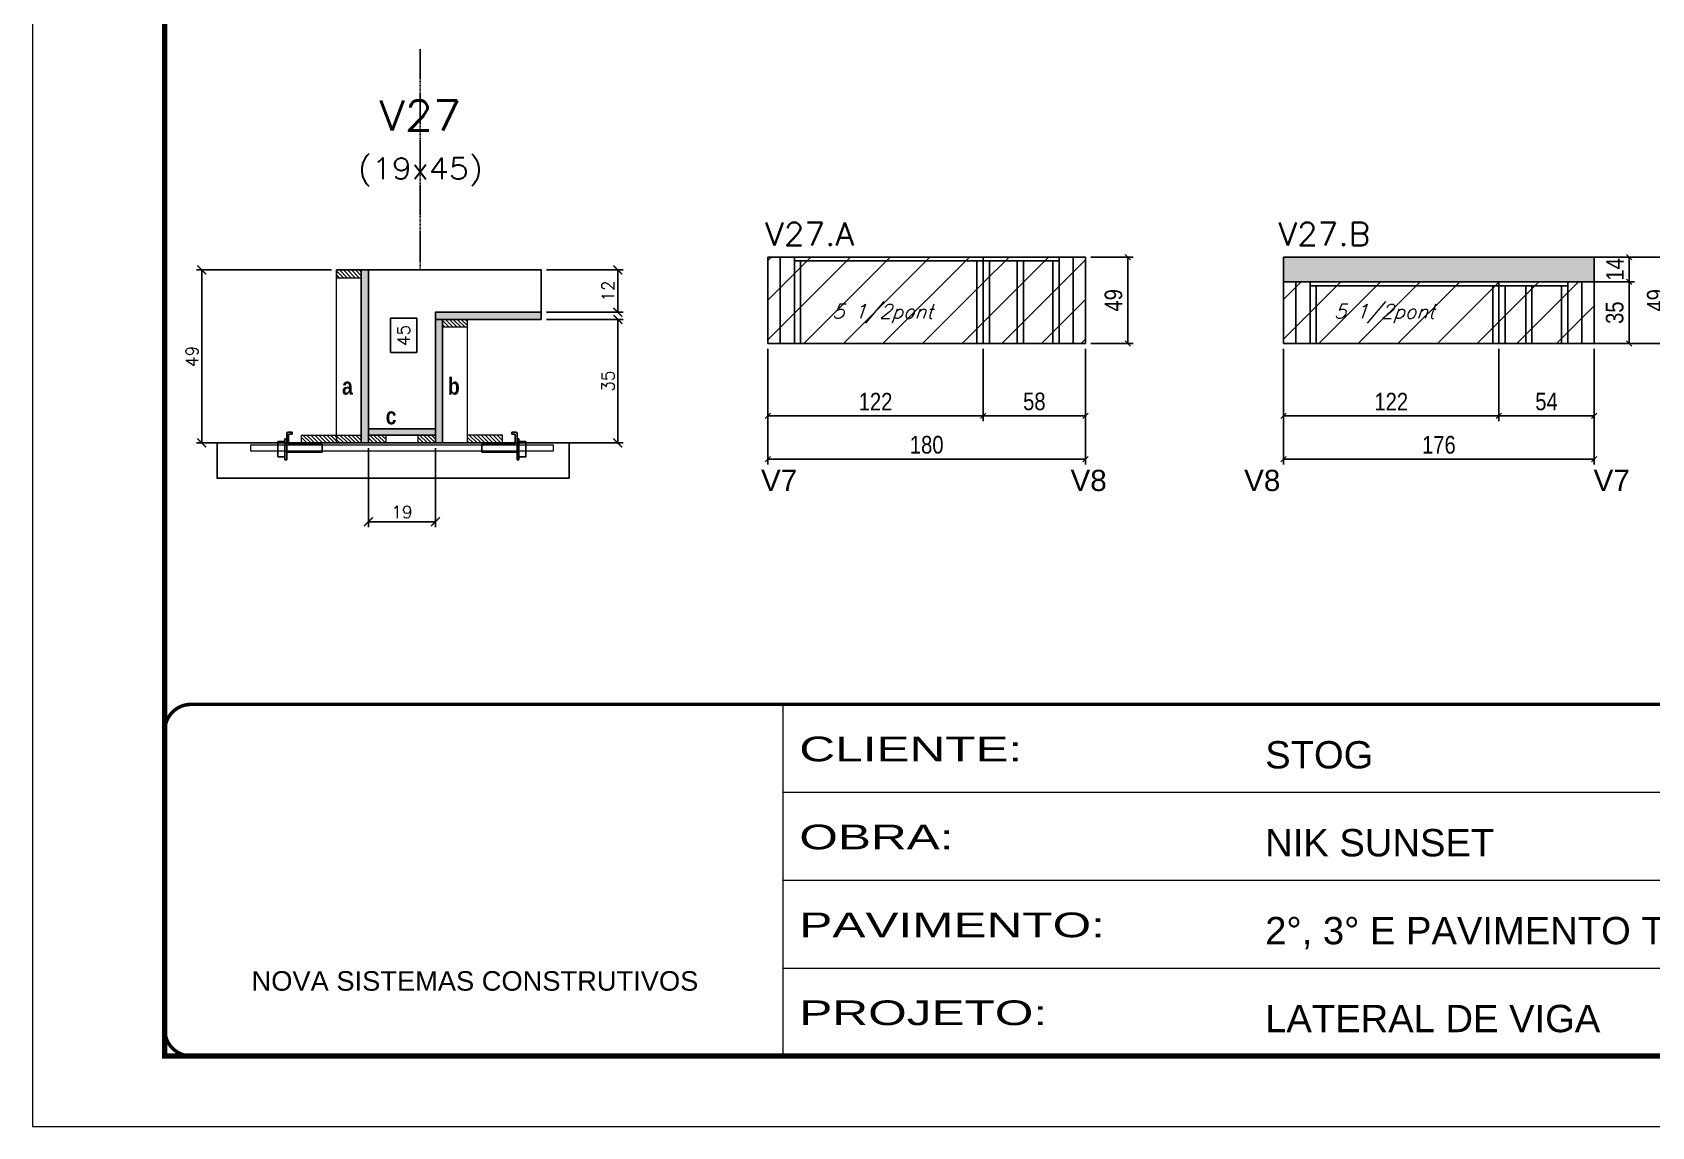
# Model space of a CAD drawing. Extents: x -10448 to -1189, y -11772 to 17235.
# Drawn here: x -8850 to -7932, y 7754 to 8374 of the extents above; entities that cross this region are included whole.
import ezdxf
from ezdxf.enums import TextEntityAlignment as Align

# ---------------------------------------------------------------- set-up
doc = ezdxf.new("R2010")
doc.units = 0
for name, pattern in [('CONTINUO', [0]), ('DASHED', [0.75, 0.5, -0.25]), ('HIDDEN', [0.375, 0.25, -0.125])]:
    doc.linetypes.add(name, pattern=pattern)
for name, color, linetype in [('5', 5, 'Continuous'), ('barrote', 251, 'Continuous'), ('COTA', 241, 'Continuous'), ('Cota Seção (2x)', 4, 'Continuous'), ('detalhes', 4, 'Continuous'), ('Painéis', 200, 'Continuous'), ('presilha', 1, 'Continuous'), ('Reaproveitamento', 251, 'Continuous'), ('SARR_2.2x7', 40, 'Continuous'), ('SARR_3.5x7', 81, 'Continuous'), ('texto', 7, 'Continuous'), ('Texto de Titulo', 7, 'Continuous'), ('Texto Qtd Sarr', 242, 'Continuous')]:
    doc.layers.add(name, color=color, linetype=linetype)
for name, color, linetype, lineweight in [('CONCRETO', 251, 'Continuous', 25), ('Folhas', 255, 'Continuous', 9), ('Hachura', 251, 'Continuous', 9), ('Madeira', 126, 'Continuous', 18), ('SARRAFO DE PRESSAO', 251, 'DASHED', 9), ('SCO-___-LAJ', 2, 'Continuous', 0), ('Texto Seção', 7, 'Continuous', 15)]:
    doc.layers.add(name, color=color, linetype=linetype, lineweight=lineweight)
doc.styles.add('ARIAL', font='arial.ttf')
doc.styles.add('COTA TECNICA', font='techl___.ttf', dxfattribs={"height": 10})
doc.styles.add('REGUA-120', font='ROMANS.shx', dxfattribs={"height": 15})
doc.styles.add('Romans', font='romans.shx')
doc.styles.get("Standard").update_dxf_attribs({"font": 'arial.ttf'})
doc.styles.add('TECNICA', font='techb___.ttf', dxfattribs={"height": 10})
doc.styles.add('Tecnologia', font='')
doc.styles.get('Tecnologia').set_extended_font_data('Forgotten Futurist')
doc.dimstyles.new('Cota Seção (2x)', dxfattribs={"dimtxt": 7, "dimasz": 5, "dimexe": 3, "dimexo": 3, "dimgap": 2, "dimtad": 3, "dimdec": 1, "dimlfac": 0.5, "dimzin": 12, "dimdsep": 46, "dimtxsty": 'Romans', "dimblk": 'ARCHTICK', "dimcen": 0, "dimclrd": 4, "dimclre": 4, "dimclrt": 1, "dimadec": 1, "dimazin": 3, "dimtfac": 1, "dimtdec": 1, "dimtmove": 0, "dimatfit": 3, "dimldrblk": 'OBLIQUE', "dimfxl": 1, "dimtolj": 1, "dimtzin": 12, "dimarcsym": 0})
doc.dimstyles.new('Cota Seção interna', dxfattribs={"dimtxt": 7, "dimasz": 6, "dimexe": 0.18, "dimexo": 2, "dimgap": -4, "dimtad": 3, "dimdec": 1, "dimlfac": 0.5, "dimzin": 12, "dimdsep": 46, "dimtxsty": 'Romans', "dimblk": 'ARCHTICK', "dimcen": 0.09, "dimse1": 1, "dimse2": 1, "dimsd1": 1, "dimsd2": 1, "dimclrd": 180, "dimclre": 5, "dimclrt": 1, "dimadec": 0, "dimazin": 3, "dimtfac": 1, "dimtdec": 1, "dimtofl": 0, "dimtmove": 0, "dimatfit": 3, "dimldrblk": 'ARCHTICK', "dimfxl": 1, "dimtolj": 1, "dimtzin": 0, "dimarcsym": 0})
doc.dimstyles.new('PAINEL', dxfattribs={"dimtxt": 10, "dimasz": 3, "dimexe": 3, "dimexo": 3, "dimgap": 3, "dimtad": 1, "dimdec": 1, "dimzin": 12, "dimdsep": 46, "dimtxsty": 'COTA TECNICA', "dimblk1": 'OBLIQUE', "dimblk2": 'OBLIQUE', "dimsah": 1, "dimcen": 0.9, "dimclrd": 4, "dimclre": 4, "dimclrt": 240, "dimadec": 1, "dimazin": 3, "dimtfac": 1, "dimtdec": 1, "dimtmove": 0, "dimatfit": 3, "dimfxl": 1, "dimtolj": 1, "dimtzin": 12, "dimarcsym": 0})
pattern_1 = [(315, (13914.9627, -88.0491), (1.12253202, 1.12253202), [])]
pattern_2 = [(45, (-139469.283, -18395.978), (-11.2253202, 11.2253202), [])]

# ---------------------------------------------------------------- blocks, each defined once
blk = doc.blocks.new('9999999999')
at = {"color": 30, "linetype": 'CONTINUO'}
for p, q in [((98564.56, 34230.21), (98564.56, 34429.45)), ((98564.56, 34379.64), (99583.98, 34379.64)), ((98564.56, 34329.83), (99487.98, 34329.83)), ((98564.56, 34280.02), (99487.98, 34280.02))]:
    blk.add_line(p, q, dxfattribs=at)
at = {"color": 30, "linetype": 'CONTINUO', "const_width": 2}
blk.add_lwpolyline([(99583.98, 34230.21), (99583.98, 34414.45, 0.414214), (99568.98, 34429.45), (98228.98, 34429.45, 0.414214), (98213.98, 34414.45), (98213.98, 34245.21, 0.414214), (98228.98, 34230.21), (99583.98, 34230.21)], format="xyb", dxfattribs=at)
at = {"layer": 'Folhas'}
blk.add_lwpolyline([(98138.98, 34190.21), (99623.98, 34190.21), (99623.98, 35240.21), (98138.98, 35240.21)], close=True, dxfattribs=at)
at = {"layer": 'Folhas', "color": 30, "const_width": 3}
blk.add_lwpolyline([(98213.98, 34230.21), (99583.98, 34230.21), (99583.98, 35200.21), (98213.98, 35200.21)], close=True, dxfattribs=at)
at = {"color": 7, "linetype": 'Continuous', "ltscale": 5, "style": 'ARIAL'}
for s, height, p in [('STOG', 15.483, (98837.68, 34393.13)), ('NIK SUNSET', 15.483, (98837.68, 34343.32)), ('2°, 3° E PAVIMENTO TIPO', 15.4829, (98837.68, 34293.51)), ('NOVA SISTEMAS CONSTRUTIVOS', 11.0592, (98263.19, 34267.21)), ('LATERAL DE VIGA', 15.4829, (98837.68, 34243.7))]:
    blk.add_text(s, height=height, dxfattribs=at).set_placement(p)
at = {"layer": 'Folhas', "color": 7, "style": 'Tecnologia', "width": 1.5}
for s, p in [('CLIENTE:', (98573.65, 34397.17)), ('OBRA:', (98573.65, 34347.31)), ('PAVIMENTO:', (98573.65, 34297.5)), ('PROJETO:', (98573.65, 34247.69))]:
    blk.add_text(s, height=14, dxfattribs=at).set_placement(p)
blk = doc.blocks.new('titulo1')
at = {"layer": 'Defpoints', "color": 252, "linetype": 'HIDDEN', "ltscale": 2}
blk.add_line((0, 0), (0, 125), dxfattribs=at)
at = {"layer": 'Defpoints', "style": 'Romans', "oblique": 15}
blk.add_attdef('FOLHA', text='', height=10, dxfattribs=at).set_placement((0, 15.58), align=Align.MIDDLE_CENTER)
at = {"layer": 'Texto Qtd Sarr', "color": 3, "style": 'Romans', "oblique": 15}
for tag, height, p in [('TITULO', 17, (0, 71.45)), ('SEÇÃO', 12, (0, 41.55))]:
    blk.add_attdef(tag, text='', height=height, dxfattribs=at).set_placement(p, align=Align.MIDDLE_CENTER)
blk = doc.blocks.new('_ArchTick')
at = {"color": 0, "linetype": 'ByBlock', "const_width": 0.15}
blk.add_lwpolyline([(-0.5, -0.5), (0.5, 0.5)], dxfattribs=at)
blk = doc.blocks.new('*D457')
at = {"layer": 'COTA', "color": 4, "lineweight": -2, "transparency": 16777216}
for p, q in [((-8558.35, 8239.59), (-8514.98, 8239.59)), ((-8517.98, 8239.59), (-8517.98, 8215.59)), ((-8558.35, 8215.59), (-8514.98, 8215.59))]:
    blk.add_line(p, q, dxfattribs=at)
at = {"layer": 'Defpoints', "color": 0, "transparency": 16777216}
for p in [(-8561.35, 8239.59), (-8561.35, 8215.59), (-8517.98, 8215.59)]:
    blk.add_point(p, dxfattribs=at)
at = {"layer": 'COTA', "color": 4, "lineweight": -2, "transparency": 16777216, "xscale": 5, "yscale": 5, "zscale": 5}
for p, rotation in [((-8517.98, 8239.59), 90), ((-8517.98, 8215.59), 270)]:
    blk.add_blockref('_ArchTick', p, dxfattribs=dict(at, rotation=rotation))
at = {"layer": 'COTA', "color": 1, "transparency": 16777216, "insert": (-8523.48, 8227.59), "char_height": 7, "attachment_point": 5, "rotation": 90, "style": 'Romans'}
blk.add_mtext('\\A1;12', dxfattribs=at)
blk = doc.blocks.new('_Oblique')
at = {"color": 0, "linetype": 'ByBlock', "lineweight": -2}
blk.add_line((-0.5, -0.5), (0.5, 0.5), dxfattribs=at)
blk = doc.blocks.new('*D458')
at = {"layer": 'COTA', "color": 4, "lineweight": -2, "transparency": 16777216}
for p, q in [((-8558.35, 8211.59), (-8514.98, 8211.59)), ((-8517.98, 8141.59), (-8517.98, 8211.59)), ((-8580.35, 8141.59), (-8514.98, 8141.59))]:
    blk.add_line(p, q, dxfattribs=at)
at = {"layer": 'Defpoints', "color": 0, "transparency": 16777216}
for p in [(-8561.35, 8211.59), (-8517.98, 8211.59), (-8583.35, 8141.59)]:
    blk.add_point(p, dxfattribs=at)
at = {"layer": 'COTA', "color": 4, "lineweight": -2, "transparency": 16777216, "xscale": 5, "yscale": 5, "zscale": 5}
for p, rotation in [((-8517.98, 8211.59), 90), ((-8517.98, 8141.59), 270)]:
    blk.add_blockref('_ArchTick', p, dxfattribs=dict(at, rotation=rotation))
at = {"layer": 'COTA', "color": 1, "transparency": 16777216, "insert": (-8523.48, 8176.59), "char_height": 7, "attachment_point": 5, "rotation": 90, "style": 'Romans'}
blk.add_mtext('\\A1;35', dxfattribs=at)
blk = doc.blocks.new('*D459')
at = {"layer": 'Cota Seção (2x)', "color": 180, "lineweight": -2, "transparency": 16777216}
for p, q in [((-8631.84, 8212.19), (-8646.84, 8212.19)), ((-8646.84, 8212.19), (-8646.84, 8192.86)), ((-8631.84, 8192.86), (-8631.84, 8212.19)), ((-8646.84, 8192.86), (-8631.84, 8192.86))]:
    blk.add_line(p, q, dxfattribs=at)
at = {"layer": 'Defpoints', "color": 0, "transparency": 16777216}
for p in [(-8659.66, 8239.59), (-8627.84, 8239.59), (-8659.66, 8149.59)]:
    blk.add_point(p, dxfattribs=at)
at = {"layer": 'Cota Seção (2x)', "color": 1, "transparency": 16777216, "insert": (-8639.34, 8202.52), "char_height": 7, "attachment_point": 5, "rotation": 90, "style": 'Romans'}
blk.add_mtext('\\A1;45', dxfattribs=at)
blk = doc.blocks.new('*D460')
at = {"layer": 'COTA', "color": 4, "lineweight": -2, "transparency": 16777216}
for p, q in [((-8680.35, 8239.59), (-8756.81, 8239.59)), ((-8753.81, 8239.59), (-8753.81, 8141.59)), ((-8700.35, 8141.59), (-8756.81, 8141.59))]:
    blk.add_line(p, q, dxfattribs=at)
at = {"layer": 'Defpoints', "color": 0, "transparency": 16777216}
for p in [(-8677.35, 8239.59), (-8753.81, 8141.59), (-8697.35, 8141.59)]:
    blk.add_point(p, dxfattribs=at)
at = {"layer": 'COTA', "color": 4, "lineweight": -2, "transparency": 16777216, "xscale": 5, "yscale": 5, "zscale": 5}
for p, rotation in [((-8753.81, 8239.59), 90), ((-8753.81, 8141.59), 270)]:
    blk.add_blockref('_ArchTick', p, dxfattribs=dict(at, rotation=rotation))
at = {"layer": 'COTA', "color": 1, "transparency": 16777216, "insert": (-8759.31, 8190.59), "char_height": 7, "attachment_point": 5, "rotation": 90, "style": 'Romans'}
blk.add_mtext('\\A1;49', dxfattribs=at)
blk = doc.blocks.new('PRESILHA METÁLICA 1')
at = {"layer": 'presilha'}
for p, q in [((6, 15.5), (7.5, 15.5)), ((6, -2.5), (6, 15.5)), ((7.5, 10.6), (7.5, 19.9)), ((7.5, 15.5), (7.5, -2.5)), ((12, 21), (8.6, 21)), ((9, 11.6), (9, 18.9)), ((12, 19.5), (9.6, 19.5)), ((12, 21), (12, 19.5)), ((0, 13), (6, 13)), ((0, 13), (0, 0)), ((6, 0), (0, 0)), ((6, 13), (6, 0)), ((37.5, 4.1), (7.5, 4.1)), ((37.5, 11), (9.6, 11)), ((37.5, 11), (37.5, 4.1)), ((7.5, -2.5), (6, -2.5))]:
    blk.add_line(p, q, dxfattribs=at)
for centre, radius, start, end in [((8.6, 19.9), 1.14, 90, 180), ((9.6, 18.9), 0.57, 90, 180), ((9.6, 11.6), 0.57, 180, 270)]:
    blk.add_arc(centre, radius, start, end, dxfattribs=at)
blk = doc.blocks.new('*D461')
at = {"layer": 'COTA', "color": 4, "lineweight": -2, "transparency": 16777216}
for p, q in [((-8659.35, 8138.59), (-8659.35, 8093.87)), ((-8621.35, 8138.59), (-8621.35, 8093.87)), ((-8621.35, 8096.87), (-8659.35, 8096.87))]:
    blk.add_line(p, q, dxfattribs=at)
at = {"layer": 'Defpoints', "color": 0, "transparency": 16777216}
for p in [(-8659.35, 8141.59), (-8621.35, 8141.59), (-8659.35, 8096.87)]:
    blk.add_point(p, dxfattribs=at)
at = {"layer": 'COTA', "color": 4, "lineweight": -2, "transparency": 16777216, "xscale": 5, "yscale": 5, "zscale": 5, "rotation": 180}
blk.add_blockref('_ArchTick', (-8659.35, 8096.87), dxfattribs=at)
at = {"layer": 'COTA', "color": 4, "lineweight": -2, "transparency": 16777216, "xscale": 5, "yscale": 5, "zscale": 5}
blk.add_blockref('_ArchTick', (-8621.35, 8096.87), dxfattribs=at)
at = {"layer": 'COTA', "color": 1, "transparency": 16777216, "insert": (-8640.35, 8102.37), "char_height": 7, "attachment_point": 5, "style": 'Romans'}
blk.add_mtext('\\A1;19', dxfattribs=at)
blk = doc.blocks.new('*D462')
at = {"layer": 'COTA', "color": 4, "linetype": 'ByBlock', "lineweight": -2, "transparency": 16777216}
for p, q in [((-8432.92, 8194.86), (-8432.92, 8153.91)), ((-8310.92, 8194.86), (-8310.92, 8153.91)), ((-8432.92, 8156.91), (-8310.92, 8156.91))]:
    blk.add_line(p, q, dxfattribs=at)
at = {"layer": 'Defpoints', "color": 0, "linetype": 'ByBlock', "transparency": 16777216}
for p in [(-8432.92, 8197.86), (-8310.92, 8197.86), (-8310.92, 8156.91)]:
    blk.add_point(p, dxfattribs=at)
at = {"layer": 'COTA', "color": 4, "linetype": 'ByBlock', "lineweight": -2, "transparency": 16777216, "xscale": 3, "yscale": 3, "zscale": 3, "rotation": 180}
blk.add_blockref('_Oblique', (-8432.92, 8156.91), dxfattribs=at)
at = {"layer": 'COTA', "color": 4, "linetype": 'ByBlock', "lineweight": -2, "transparency": 16777216, "xscale": 3, "yscale": 3, "zscale": 3}
blk.add_blockref('_Oblique', (-8310.92, 8156.91), dxfattribs=at)
at = {"layer": 'COTA', "color": 240, "linetype": 'ByBlock', "transparency": 16777216, "insert": (-8371.92, 8164.96), "char_height": 10, "attachment_point": 5, "style": 'COTA TECNICA'}
blk.add_mtext('\\A1;122', dxfattribs=at)
blk = doc.blocks.new('*D483')
at = {"layer": 'COTA', "color": 4, "linetype": 'ByBlock', "lineweight": -2, "transparency": 16777216}
for p, q in [((-8310.92, 8194.86), (-8310.92, 8153.91)), ((-8252.92, 8194.86), (-8252.92, 8153.91)), ((-8310.92, 8156.91), (-8252.92, 8156.91))]:
    blk.add_line(p, q, dxfattribs=at)
at = {"layer": 'Defpoints', "color": 0, "linetype": 'ByBlock', "transparency": 16777216}
for p in [(-8310.92, 8197.86), (-8252.92, 8197.86), (-8252.92, 8156.91)]:
    blk.add_point(p, dxfattribs=at)
at = {"layer": 'COTA', "color": 4, "linetype": 'ByBlock', "lineweight": -2, "transparency": 16777216, "xscale": 3, "yscale": 3, "zscale": 3, "rotation": 180}
blk.add_blockref('_Oblique', (-8310.92, 8156.91), dxfattribs=at)
at = {"layer": 'COTA', "color": 4, "linetype": 'ByBlock', "lineweight": -2, "transparency": 16777216, "xscale": 3, "yscale": 3, "zscale": 3}
blk.add_blockref('_Oblique', (-8252.92, 8156.91), dxfattribs=at)
at = {"layer": 'COTA', "color": 240, "linetype": 'ByBlock', "transparency": 16777216, "insert": (-8281.92, 8165.04), "char_height": 10, "attachment_point": 5, "style": 'COTA TECNICA'}
blk.add_mtext('\\A1;58', dxfattribs=at)
blk = doc.blocks.new('*D1572')
at = {"layer": 'COTA', "color": 4, "linetype": 'ByBlock', "lineweight": -2, "transparency": 16777216}
for p, q in [((-8432.92, 8194.86), (-8432.92, 8129.36)), ((-8252.92, 8194.86), (-8252.92, 8129.36)), ((-8432.92, 8132.36), (-8252.92, 8132.36))]:
    blk.add_line(p, q, dxfattribs=at)
at = {"layer": 'Defpoints', "color": 0, "linetype": 'ByBlock', "transparency": 16777216}
for p in [(-8432.92, 8197.86), (-8252.92, 8197.86), (-8252.92, 8132.36)]:
    blk.add_point(p, dxfattribs=at)
at = {"layer": 'COTA', "color": 4, "linetype": 'ByBlock', "lineweight": -2, "transparency": 16777216, "xscale": 3, "yscale": 3, "zscale": 3, "rotation": 180}
blk.add_blockref('_Oblique', (-8432.92, 8132.36), dxfattribs=at)
at = {"layer": 'COTA', "color": 4, "linetype": 'ByBlock', "lineweight": -2, "transparency": 16777216, "xscale": 3, "yscale": 3, "zscale": 3}
blk.add_blockref('_Oblique', (-8252.92, 8132.36), dxfattribs=at)
at = {"layer": 'COTA', "color": 240, "linetype": 'ByBlock', "transparency": 16777216, "insert": (-8342.92, 8140.48), "char_height": 10, "attachment_point": 5, "style": 'COTA TECNICA'}
blk.add_mtext('\\A1;180', dxfattribs=at)
blk = doc.blocks.new('*D484')
at = {"layer": 'COTA', "color": 4, "linetype": 'ByBlock', "lineweight": -2, "transparency": 16777216}
for p, q in [((-8249.92, 8246.86), (-8225.93, 8246.86)), ((-8228.93, 8197.86), (-8228.93, 8246.86)), ((-8249.92, 8197.86), (-8225.93, 8197.86))]:
    blk.add_line(p, q, dxfattribs=at)
at = {"layer": 'Defpoints', "color": 0, "linetype": 'ByBlock', "transparency": 16777216}
for p in [(-8252.92, 8246.86), (-8228.93, 8246.86), (-8252.92, 8197.86)]:
    blk.add_point(p, dxfattribs=at)
at = {"layer": 'COTA', "color": 4, "linetype": 'ByBlock', "lineweight": -2, "transparency": 16777216, "xscale": 3, "yscale": 3, "zscale": 3}
for p, rotation in [((-8228.93, 8246.86), 90), ((-8228.93, 8197.86), 270)]:
    blk.add_blockref('_Oblique', p, dxfattribs=dict(at, rotation=rotation))
at = {"layer": 'COTA', "color": 240, "linetype": 'ByBlock', "transparency": 16777216, "insert": (-8237.03, 8222.36), "char_height": 10, "attachment_point": 5, "rotation": 90, "style": 'COTA TECNICA'}
blk.add_mtext('\\A1;49', dxfattribs=at)
blk = doc.blocks.new('*D487')
at = {"layer": 'COTA', "color": 4, "linetype": 'ByBlock', "lineweight": -2, "transparency": 16777216}
for p, q in [((-8140.65, 8194.86), (-8140.65, 8153.91)), ((-8018.65, 8194.86), (-8018.65, 8153.91)), ((-8140.65, 8156.91), (-8018.65, 8156.91))]:
    blk.add_line(p, q, dxfattribs=at)
at = {"layer": 'Defpoints', "color": 0, "linetype": 'ByBlock', "transparency": 16777216}
for p in [(-8140.65, 8197.86), (-8018.65, 8197.86), (-8018.65, 8156.91)]:
    blk.add_point(p, dxfattribs=at)
at = {"layer": 'COTA', "color": 4, "linetype": 'ByBlock', "lineweight": -2, "transparency": 16777216, "xscale": 3, "yscale": 3, "zscale": 3, "rotation": 180}
blk.add_blockref('_Oblique', (-8140.65, 8156.91), dxfattribs=at)
at = {"layer": 'COTA', "color": 4, "linetype": 'ByBlock', "lineweight": -2, "transparency": 16777216, "xscale": 3, "yscale": 3, "zscale": 3}
blk.add_blockref('_Oblique', (-8018.65, 8156.91), dxfattribs=at)
at = {"layer": 'COTA', "color": 240, "linetype": 'ByBlock', "transparency": 16777216, "insert": (-8079.65, 8164.96), "char_height": 10, "attachment_point": 5, "style": 'COTA TECNICA'}
blk.add_mtext('\\A1;122', dxfattribs=at)
blk = doc.blocks.new('*D488')
at = {"layer": 'COTA', "color": 4, "linetype": 'ByBlock', "lineweight": -2, "transparency": 16777216}
for p, q in [((-8018.65, 8194.86), (-8018.65, 8153.91)), ((-7964.65, 8194.86), (-7964.65, 8153.91)), ((-8018.65, 8156.91), (-7964.65, 8156.91))]:
    blk.add_line(p, q, dxfattribs=at)
at = {"layer": 'Defpoints', "color": 0, "linetype": 'ByBlock', "transparency": 16777216}
for p in [(-8018.65, 8197.86), (-7964.65, 8197.86), (-7964.65, 8156.91)]:
    blk.add_point(p, dxfattribs=at)
at = {"layer": 'COTA', "color": 4, "linetype": 'ByBlock', "lineweight": -2, "transparency": 16777216, "xscale": 3, "yscale": 3, "zscale": 3, "rotation": 180}
blk.add_blockref('_Oblique', (-8018.65, 8156.91), dxfattribs=at)
at = {"layer": 'COTA', "color": 4, "linetype": 'ByBlock', "lineweight": -2, "transparency": 16777216, "xscale": 3, "yscale": 3, "zscale": 3}
blk.add_blockref('_Oblique', (-7964.65, 8156.91), dxfattribs=at)
at = {"layer": 'COTA', "color": 240, "linetype": 'ByBlock', "transparency": 16777216, "insert": (-7991.65, 8165.02), "char_height": 10, "attachment_point": 5, "style": 'COTA TECNICA'}
blk.add_mtext('\\A1;54', dxfattribs=at)
blk = doc.blocks.new('*D1574')
at = {"layer": 'COTA', "color": 4, "linetype": 'ByBlock', "lineweight": -2, "transparency": 16777216}
for p, q in [((-8140.65, 8194.86), (-8140.65, 8129.36)), ((-7964.65, 8194.86), (-7964.65, 8129.36)), ((-7964.65, 8132.36), (-8140.65, 8132.36))]:
    blk.add_line(p, q, dxfattribs=at)
at = {"layer": 'Defpoints', "color": 0, "linetype": 'ByBlock', "transparency": 16777216}
for p in [(-8140.65, 8197.86), (-7964.65, 8197.86), (-8140.65, 8132.36)]:
    blk.add_point(p, dxfattribs=at)
at = {"layer": 'COTA', "color": 4, "linetype": 'ByBlock', "lineweight": -2, "transparency": 16777216, "xscale": 3, "yscale": 3, "zscale": 3, "rotation": 180}
blk.add_blockref('_Oblique', (-8140.65, 8132.36), dxfattribs=at)
at = {"layer": 'COTA', "color": 4, "linetype": 'ByBlock', "lineweight": -2, "transparency": 16777216, "xscale": 3, "yscale": 3, "zscale": 3}
blk.add_blockref('_Oblique', (-7964.65, 8132.36), dxfattribs=at)
at = {"layer": 'COTA', "color": 240, "linetype": 'ByBlock', "transparency": 16777216, "insert": (-8052.65, 8140.46), "char_height": 10, "attachment_point": 5, "style": 'COTA TECNICA'}
blk.add_mtext('\\A1;176', dxfattribs=at)
blk = doc.blocks.new('*D489')
at = {"layer": 'COTA', "color": 4, "linetype": 'ByBlock', "lineweight": -2, "transparency": 16777216}
for p, q in [((-7965.75, 8232.86), (-7941.76, 8232.86)), ((-7944.76, 8197.86), (-7944.76, 8232.86)), ((-7965.75, 8197.86), (-7941.76, 8197.86))]:
    blk.add_line(p, q, dxfattribs=at)
at = {"layer": 'Defpoints', "color": 0, "linetype": 'ByBlock', "transparency": 16777216}
for p in [(-7968.75, 8232.86), (-7944.76, 8232.86), (-7968.75, 8197.86)]:
    blk.add_point(p, dxfattribs=at)
at = {"layer": 'COTA', "color": 4, "linetype": 'ByBlock', "lineweight": -2, "transparency": 16777216, "xscale": 3, "yscale": 3, "zscale": 3}
for p, rotation in [((-7944.76, 8232.86), 90), ((-7944.76, 8197.86), 270)]:
    blk.add_blockref('_Oblique', p, dxfattribs=dict(at, rotation=rotation))
at = {"layer": 'COTA', "color": 240, "linetype": 'ByBlock', "transparency": 16777216, "insert": (-7952.98, 8215.36), "char_height": 10, "attachment_point": 5, "rotation": 90, "style": 'COTA TECNICA'}
blk.add_mtext('\\A1;35', dxfattribs=at)
blk = doc.blocks.new('*D490')
at = {"layer": 'COTA', "color": 4, "linetype": 'ByBlock', "lineweight": -2, "transparency": 16777216}
for p, q in [((-7965.75, 8246.86), (-7941.76, 8246.86)), ((-7944.76, 8232.86), (-7944.76, 8246.86)), ((-7965.75, 8232.86), (-7941.76, 8232.86))]:
    blk.add_line(p, q, dxfattribs=at)
at = {"layer": 'Defpoints', "color": 0, "linetype": 'ByBlock', "transparency": 16777216}
for p in [(-7968.75, 8246.86), (-7944.76, 8246.86), (-7968.75, 8232.86)]:
    blk.add_point(p, dxfattribs=at)
at = {"layer": 'COTA', "color": 4, "linetype": 'ByBlock', "lineweight": -2, "transparency": 16777216, "xscale": 3, "yscale": 3, "zscale": 3}
for p, rotation in [((-7944.76, 8246.86), 90), ((-7944.76, 8232.86), 270)]:
    blk.add_blockref('_Oblique', p, dxfattribs=dict(at, rotation=rotation))
at = {"layer": 'COTA', "color": 240, "linetype": 'ByBlock', "transparency": 16777216, "insert": (-7952.83, 8239.86), "char_height": 10, "attachment_point": 5, "rotation": 90, "style": 'COTA TECNICA'}
blk.add_mtext('\\A1;14', dxfattribs=at)
blk = doc.blocks.new('*D491')
at = {"layer": 'COTA', "color": 4, "linetype": 'ByBlock', "lineweight": -2, "transparency": 16777216}
for p, q in [((-7965.75, 8246.86), (-7918.6, 8246.86)), ((-7921.6, 8197.86), (-7921.6, 8246.86)), ((-7965.75, 8197.86), (-7918.6, 8197.86))]:
    blk.add_line(p, q, dxfattribs=at)
at = {"layer": 'Defpoints', "color": 0, "linetype": 'ByBlock', "transparency": 16777216}
for p in [(-7968.75, 8246.86), (-7921.6, 8246.86), (-7968.75, 8197.86)]:
    blk.add_point(p, dxfattribs=at)
at = {"layer": 'COTA', "color": 4, "linetype": 'ByBlock', "lineweight": -2, "transparency": 16777216, "xscale": 3, "yscale": 3, "zscale": 3}
for p, rotation in [((-7921.6, 8246.86), 90), ((-7921.6, 8197.86), 270)]:
    blk.add_blockref('_Oblique', p, dxfattribs=dict(at, rotation=rotation))
at = {"layer": 'COTA', "color": 240, "linetype": 'ByBlock', "transparency": 16777216, "insert": (-7929.7, 8222.36), "char_height": 10, "attachment_point": 5, "rotation": 90, "style": 'COTA TECNICA'}
blk.add_mtext('\\A1;49', dxfattribs=at)

msp = doc.modelspace()

# ---------------------------------------------------------------- hatches: boundary and pattern name
at = {"layer": 'COTA', "linetype": 'ByBlock'}
h = msp.add_hatch(dxfattribs=at)
h.set_pattern_fill('AR-CONC', color=256, scale=0.03)
h.set_pattern_definition([(50, (-141095.1105, -13060.884), (5.46554007, -0.47817257), [0.5715, -6.2865]), (355, (-141095.1105, -13060.884), (-1.05730264, 5.73170536), [0.4572, -5.02921753]), (100.4514447, (-141094.655, -13060.924), (4.40823741, 5.25353256), [0.48570026, -5.34270734]), (46.1842, (-141095.1105, -13059.36), (8.13237123, -1.26126984), [0.85725, -9.42975]), (96.6355576, (-141094.433, -13059.465), (7.122124, 7.42278374), [0.7285507, -8.01406824]), (351.184151, (-141095.1105, -13059.36), (7.122124, 7.42278374), [0.685799, -7.54379196]), (21, (-141094.3485, -13059.741), (4.54843174, -3.06795595), [0.5715, -6.2865]), (326, (-141094.3485, -13059.741), (1.85406085, 5.52563898), [0.4572, -5.0292]), (71.451445, (-141093.9695, -13059.9967), (6.40249258, 2.45768307), [0.48570026, -5.34269813]), (37.5, (-141095.1105, -13060.884), (0.092658098, 2.536651166), [0, -4.96824, 0, -5.1054, 0, -5.04825]), (7.5, (-141095.1105, -13060.884), (2.004589875, 3.005417245), [0, -2.91084, 0, -4.85394, 0, -1.92405]), (327.5, (-141096.8098, -13060.884), (4.067717855, -0.17186232), [0, -1.905, 0, -5.9436, 0, -7.8867]), (317.5, (-141097.5718, -13060.884), (4.44387544, 0.76279473), [0, -2.4765, 0, -3.94716, 0, -5.6007])])
h.paths.add_polyline_path([(-7964.65, 8232.86), (-7964.65, 8246.86), (-8140.65, 8246.86), (-8140.65, 8232.86)])
at = {"layer": 'Hachura'}
h = msp.add_hatch(dxfattribs=at)
h.set_pattern_fill('ANSI31', color=256, scale=0.5, angle=270, style=0)
h.set_pattern_definition([(315, (14058.9627, -245.6491), (1.12253202, 1.12253202), [])])
h.paths.add_polyline_path([(-8677.35, 8239.59), (-8677.35, 8235.19), (-8663.35, 8235.19), (-8663.35, 8239.59)])
h = msp.add_hatch(color=256, dxfattribs=at)
h.dxf.hatch_style = 1
h.paths.add_polyline_path([(-8663.35, 8239.59), (-8659.35, 8239.59), (-8659.35, 8141.59), (-8663.35, 8141.59)])
h = msp.add_hatch(color=256, dxfattribs=at)
h.dxf.hatch_style = 1
h.paths.add_polyline_path([(-8561.35, 8211.59), (-8561.35, 8215.59), (-8621.35, 8215.59), (-8621.35, 8211.59)])
h = msp.add_hatch(color=256, dxfattribs=at)
h.dxf.hatch_style = 1
h.paths.add_polyline_path([(-8617.35, 8211.59), (-8621.35, 8211.59), (-8621.35, 8141.59), (-8617.35, 8141.59)])
h = msp.add_hatch(dxfattribs=at)
h.set_pattern_fill('ANSI31', color=256, scale=0.5, angle=90, style=0)
h.set_pattern_definition([(135, (-31900.2776, 16514.8384), (-1.12253202, -1.12253202), [])])
h.paths.add_polyline_path([(-8603.35, 8211.59), (-8603.35, 8207.19), (-8617.35, 8207.19), (-8617.35, 8211.59)])
h = msp.add_hatch(color=256, dxfattribs=at)
h.dxf.hatch_style = 1
h.paths.add_polyline_path([(-8621.35, 8145.99), (-8621.35, 8149.59), (-8659.35, 8149.59), (-8659.35, 8145.99)])
h = msp.add_hatch(dxfattribs=at)
h.set_pattern_fill('ANSI31', color=256, scale=0.5, angle=270, style=0)
h.set_pattern_definition(pattern_1)
h.paths.add_polyline_path([(-8697.35, 8141.59), (-8697.35, 8145.99), (-8677.35, 8145.99), (-8677.35, 8141.59)])
h = msp.add_hatch(dxfattribs=at)
h.set_pattern_fill('ANSI31', color=256, scale=0.5, angle=270, style=0)
h.set_pattern_definition([(315, (14058.9627, -161.6491), (1.12253202, 1.12253202), [])])
h.paths.add_polyline_path([(-8677.35, 8141.59), (-8677.35, 8145.99), (-8663.35, 8145.99), (-8663.35, 8141.59)])
h = msp.add_hatch(dxfattribs=at)
h.set_pattern_fill('ANSI31', color=256, scale=0.5, angle=270, style=0)
h.set_pattern_definition([(315, (13880.9627, -88.0491), (1.12253202, 1.12253202), [])])
h.paths.add_polyline_path([(-8649.35, 8141.59), (-8649.35, 8145.99), (-8659.35, 8145.99), (-8659.35, 8141.59)])
h = msp.add_hatch(dxfattribs=at)
h.set_pattern_fill('ANSI31', color=256, scale=0.5, angle=270, style=0)
h.set_pattern_definition([(315, (13924.9627, -88.0491), (1.12253202, 1.12253202), [])])
h.paths.add_polyline_path([(-8621.35, 8141.59), (-8621.35, 8145.99), (-8631.35, 8145.99), (-8631.35, 8141.59)])
h = msp.add_hatch(dxfattribs=at)
h.set_pattern_fill('ANSI31', color=256, scale=0.5, angle=270, style=0)
h.set_pattern_definition(pattern_1)
h.paths.add_polyline_path([(-8583.35, 8141.59), (-8583.35, 8145.99), (-8603.35, 8145.99), (-8603.35, 8141.59)])
at = {"layer": 'Reaproveitamento', "linetype": 'ByBlock'}
h = msp.add_hatch(dxfattribs=at)
h.set_pattern_fill('ANSI31', color=256, scale=5)
h.set_pattern_definition(pattern_2)
h.paths.add_polyline_path([(-8432.92, 8197.86), (-8310.92, 8197.86), (-8310.92, 8246.86), (-8432.92, 8246.86)])
h = msp.add_hatch(dxfattribs=at)
h.set_pattern_fill('ANSI31', color=256, scale=5)
h.set_pattern_definition(pattern_2)
h.paths.add_polyline_path([(-8252.92, 8246.86), (-8310.92, 8246.86), (-8310.92, 8197.86), (-8252.92, 8197.86)])
h = msp.add_hatch(dxfattribs=at)
h.set_pattern_fill('ANSI31', color=256, scale=5)
h.set_pattern_definition(pattern_2)
h.paths.add_polyline_path([(-8018.65, 8197.86), (-8018.65, 8232.86), (-8140.65, 8232.86), (-8140.65, 8197.86)])
h = msp.add_hatch(dxfattribs=at)
h.set_pattern_fill('ANSI31', color=256, scale=5)
h.set_pattern_definition(pattern_2)
h.paths.add_polyline_path([(-7964.65, 8197.86), (-7964.65, 8232.86), (-8018.65, 8232.86), (-8018.65, 8197.86)])

# ---------------------------------------------------------------- linework, layer by layer
at = {"layer": 'barrote'}
msp.add_lwpolyline([(-8545.5, 8121.59), (-8745.08, 8121.59), (-8745.08, 8141.59), (-8545.5, 8141.59)], close=True, dxfattribs=at)
at = {"layer": 'CONCRETO'}
msp.add_lwpolyline([(-8659.35, 8219.59), (-8659.35, 8239.59), (-8561.35, 8239.59), (-8561.35, 8215.59), (-8621.35, 8215.59), (-8621.35, 8149.59), (-8659.35, 8149.59), (-8659.35, 8219.59)], close=True, dxfattribs=at)
at = {"layer": 'COTA', "linetype": 'ByBlock'}
for p, q in [((-7964.65, 8246.86), (-8140.65, 8246.86)), ((-8140.65, 8232.86), (-8140.65, 8246.86)), ((-7964.65, 8232.86), (-7964.65, 8246.86))]:
    msp.add_line(p, q, dxfattribs=at)
at = {"layer": 'Madeira'}
for points in [[(-8677.35, 8239.59), (-8677.35, 8235.19), (-8663.35, 8235.19), (-8663.35, 8239.59)], [(-8677.35, 8239.59), (-8663.35, 8239.59), (-8663.35, 8141.59), (-8677.35, 8141.59)], [(-8603.35, 8211.59), (-8603.35, 8207.19), (-8617.35, 8207.19), (-8617.35, 8211.59)], [(-8603.35, 8141.59), (-8617.35, 8141.59), (-8617.35, 8211.59), (-8603.35, 8211.59)], [(-8697.35, 8141.59), (-8697.35, 8145.99), (-8677.35, 8145.99), (-8677.35, 8141.59)], [(-8677.35, 8141.59), (-8677.35, 8145.99), (-8663.35, 8145.99), (-8663.35, 8141.59)], [(-8649.35, 8141.59), (-8649.35, 8145.99), (-8659.35, 8145.99), (-8659.35, 8141.59)], [(-8621.35, 8141.59), (-8621.35, 8145.99), (-8631.35, 8145.99), (-8631.35, 8141.59)], [(-8583.35, 8141.59), (-8583.35, 8145.99), (-8603.35, 8145.99), (-8603.35, 8141.59)]]:
    msp.add_lwpolyline(points, close=True, dxfattribs=at)
at = {"layer": 'Painéis', "linetype": 'ByBlock'}
for p, q in [((-8432.92, 8246.86), (-8252.92, 8246.86)), ((-8432.92, 8197.86), (-8432.92, 8246.86)), ((-8310.92, 8197.86), (-8310.92, 8246.86)), ((-8252.92, 8197.86), (-8252.92, 8246.86)), ((-7964.65, 8232.86), (-8140.65, 8232.86)), ((-8140.65, 8197.86), (-8140.65, 8232.86)), ((-8018.65, 8197.86), (-8018.65, 8232.86)), ((-7964.65, 8197.86), (-7964.65, 8232.86)), ((-8432.92, 8197.86), (-8252.92, 8197.86)), ((-8432.92, 8197.86), (-8252.92, 8197.86)), ((-8018.65, 8197.86), (-8140.65, 8197.86)), ((-7964.65, 8197.86), (-8140.65, 8197.86))]:
    msp.add_line(p, q, dxfattribs=at)
at = {"layer": 'Painéis'}
for points in [[(-8663.35, 8239.59), (-8659.35, 8239.59), (-8659.35, 8141.59), (-8663.35, 8141.59)], [(-8561.35, 8211.59), (-8561.35, 8215.59), (-8621.35, 8215.59), (-8621.35, 8211.59)], [(-8617.35, 8211.59), (-8621.35, 8211.59), (-8621.35, 8141.59), (-8617.35, 8141.59)], [(-8621.35, 8145.99), (-8621.35, 8149.59), (-8659.35, 8149.59), (-8659.35, 8145.99)]]:
    msp.add_lwpolyline(points, close=True, dxfattribs=at)
at = {"layer": 'SARR_2.2x7', "linetype": 'Continuous'}
for p, q in [((-8425.92, 8197.86), (-8425.92, 8246.86)), ((-8417.92, 8244.66), (-8310.92, 8244.66)), ((-8310.92, 8244.66), (-8267.92, 8244.66)), ((-8259.92, 8197.86), (-8259.92, 8246.86)), ((-8133.65, 8197.86), (-8133.65, 8232.86)), ((-7971.65, 8197.86), (-7971.65, 8232.86)), ((-8125.65, 8230.66), (-8018.65, 8230.66)), ((-8018.65, 8230.66), (-7979.65, 8230.66))]:
    msp.add_line(p, q, dxfattribs=at)
at = {"layer": 'SARR_3.5x7'}
for p, q in [((-8417.92, 8246.86), (-8417.92, 8197.86)), ((-8414.42, 8244.66), (-8414.42, 8197.86)), ((-8314.42, 8244.66), (-8314.42, 8197.86)), ((-8310.92, 8244.66), (-8310.92, 8197.86)), ((-8307.42, 8244.66), (-8307.42, 8197.86)), ((-8291.65, 8244.66), (-8291.65, 8197.86)), ((-8288.15, 8244.66), (-8288.15, 8197.86)), ((-8271.42, 8244.66), (-8271.42, 8197.86)), ((-8267.92, 8246.86), (-8267.92, 8197.86)), ((-8125.65, 8232.86), (-8125.65, 8197.86)), ((-7979.65, 8232.86), (-7979.65, 8197.86)), ((-8122.15, 8230.66), (-8122.15, 8197.86)), ((-8022.15, 8230.66), (-8022.15, 8197.86)), ((-8018.65, 8230.66), (-8018.65, 8197.86)), ((-8015.15, 8230.66), (-8015.15, 8197.86)), ((-8003.39, 8230.66), (-8003.39, 8197.86)), ((-7999.89, 8230.66), (-7999.89, 8197.86)), ((-7983.15, 8230.66), (-7983.15, 8197.86)), ((-8417.92, 8197.86), (-8414.42, 8197.86)), ((-8314.42, 8197.86), (-8310.92, 8197.86)), ((-8310.92, 8197.86), (-8307.42, 8197.86)), ((-8271.42, 8197.86), (-8267.92, 8197.86)), ((-8122.15, 8197.86), (-8125.65, 8197.86)), ((-8090.65, 8197.86), (-8094.15, 8197.86)), ((-8087.15, 8197.86), (-8090.65, 8197.86)), ((-7979.65, 8197.86), (-7983.15, 8197.86))]:
    msp.add_line(p, q, dxfattribs=at)
at = {"layer": 'SCO-___-LAJ', "color": 1}
msp.add_lwpolyline([(-8554.5, 8140.26), (-8726.21, 8140.26), (-8726.21, 8137.06), (-8554.5, 8137.06)], close=True, dxfattribs=at)

# ---------------------------------------------------------------- block references
at = {"layer": 'presilha', "yscale": 0.6666666666666666, "zscale": 0.6666666666666666}
for p, xscale in [((-8710.62, 8133.63), 0.6666666666666666), ((-8570.09, 8133.63), -0.6666666666666666)]:
    msp.add_blockref('PRESILHA METÁLICA 1', p, dxfattribs=dict(at, xscale=xscale))
at = {"layer": 'SARRAFO DE PRESSAO', "color": 6, "linetype": 'ByBlock'}
msp.add_blockref('9999999999', (-106988.76, -26436), dxfattribs=at)
at = {"layer": 'Texto Seção'}
ref = msp.add_blockref('titulo1', (-8629.92, 8239.59), dxfattribs=dict(at, xscale=-1))
ref.add_attrib('TITULO', 'V27', dxfattribs={"layer": 'Texto de Titulo', "color": 7, "height": 17, "style": 'Romans', "width": 1.1}).set_placement((-8629.92, 8327.09), align=Align.MIDDLE_CENTER)
ref.add_attrib('SEÇÃO', '(19x45)', dxfattribs={"layer": 'Texto de Titulo', "color": 7, "height": 12, "style": 'Romans', "width": 1.1}).set_placement((-8629.92, 8297.09), align=Align.MIDDLE_CENTER)

# ---------------------------------------------------------------- texts
at = {"layer": '5', "linetype": 'Continuous'}
for s, rotation, p in [('V7', 0.00004, (-8436.84, 8114.35)), ('V8', 0.00004, (-8261.41, 8114.35)), ('V8', 359.99996, (-8163.01, 8114.35)), ('V7', 359.99996, (-7964.96, 8114.35))]:
    msp.add_text(s, height=12, rotation=rotation, dxfattribs=at).set_placement(p)
at = {"layer": 'detalhes', "style": 'TECNICA'}
for s, p in [('b', (-8614.31, 8168.93)), ('a', (-8674.28, 8168.92)), ('c', (-8649.54, 8152.09))]:
    msp.add_text(s, height=9.6, dxfattribs=at).set_placement(p)
at = {"layer": 'texto', "color": 2, "char_height": 8, "attachment_point": 5, "style": 'Romans'}
for insert in [(-8367.92, 8214.79), (-8083.57, 8214.79)]:
    msp.add_mtext('{\\Q19;\\C256;5 1/2pont}', dxfattribs=dict(at, insert=insert))
at = {"layer": 'Texto Seção', "style": 'REGUA-120', "width": 1.05}
for s, p in [('V27.A', (-8434.42, 8253.4)), ('V27.B', (-8143.51, 8253.4))]:
    msp.add_text(s, height=13, dxfattribs=at).set_placement(p)

# ---------------------------------------------------------------- dimensions: what is measured, and where the dimension line sits
at = {"layer": 'COTA'}
for base, p1, p2, angle, picture, middle in [((-8753.81, 8141.59), (-8677.35, 8239.59), (-8697.35, 8141.59), 90, '*D460', (-8759.31, 8190.59)), ((-8517.98, 8215.59), (-8561.35, 8239.59), (-8561.35, 8215.59), 90, '*D457', (-8523.48, 8227.59)), ((-8517.98, 8211.59), (-8583.35, 8141.59), (-8561.35, 8211.59), 90, '*D458', (-8523.48, 8176.59)), ((-8659.35, 8096.87), (-8621.35, 8141.59), (-8659.35, 8141.59), 180, '*D461', (-8640.35, 8102.37))]:
    dim = msp.add_linear_dim(base=base, p1=p1, p2=p2, angle=angle, dimstyle='Cota Seção (2x)', dxfattribs=at)
    dim.commit()
    dim.dimension.update_dxf_attribs({"geometry": picture, "text_midpoint": middle})
at = {"layer": 'COTA', "linetype": 'ByBlock'}
for base, p1, p2, angle, picture, middle in [((-8228.93, 8246.86), (-8252.92, 8197.86), (-8252.92, 8246.86), 90, '*D484', (-8237.03, 8222.36)), ((-7921.6, 8246.86), (-7968.75, 8197.86), (-7968.75, 8246.86), 90, '*D491', (-7929.7, 8222.36)), ((-7944.76, 8232.86), (-7968.75, 8197.86), (-7968.75, 8232.86), 90, '*D489', (-7952.98, 8215.36)), ((-8140.65, 8132.36), (-7964.65, 8197.86), (-8140.65, 8197.86), 180, '*D1574', (-8052.65, 8140.46))]:
    dim = msp.add_linear_dim(base=base, p1=p1, p2=p2, angle=angle, dimstyle='PAINEL', dxfattribs=at)
    dim.commit()
    dim.dimension.update_dxf_attribs({"geometry": picture, "text_midpoint": middle})
dim = msp.add_linear_dim(base=(-7944.76, 8246.86), p1=(-7968.75, 8232.86), p2=(-7968.75, 8246.86), angle=90, dimstyle='PAINEL', dxfattribs=at)
dim.commit()
dim.dimension.update_dxf_attribs({"geometry": '*D490', "text_midpoint": (-7944.76, 8239.86), "dimtype": 160})
for base, p1, p2, picture, middle in [((-8310.92, 8156.91), (-8432.92, 8197.86), (-8310.92, 8197.86), '*D462', (-8371.92, 8164.96)), ((-8252.92, 8132.36), (-8432.92, 8197.86), (-8252.92, 8197.86), '*D1572', (-8342.92, 8140.48)), ((-8252.92, 8156.91), (-8310.92, 8197.86), (-8252.92, 8197.86), '*D483', (-8281.92, 8165.04)), ((-8018.65, 8156.91), (-8140.65, 8197.86), (-8018.65, 8197.86), '*D487', (-8079.65, 8164.96)), ((-7964.65, 8156.91), (-8018.65, 8197.86), (-7964.65, 8197.86), '*D488', (-7991.65, 8165.02))]:
    dim = msp.add_linear_dim(base=base, p1=p1, p2=p2, dimstyle='PAINEL', dxfattribs=at)
    dim.commit()
    dim.dimension.update_dxf_attribs({"geometry": picture, "text_midpoint": middle})
at = {"layer": 'Cota Seção (2x)'}
dim = msp.add_linear_dim(base=(-8627.84, 8239.59), p1=(-8659.66, 8149.59), p2=(-8659.66, 8239.59), angle=90, dimstyle='Cota Seção interna', dxfattribs=at)
dim.commit()
dim.dimension.update_dxf_attribs({"geometry": '*D459', "text_midpoint": (-8627.84, 8202.52), "dimtype": 160})

doc.saveas('drawing.dxf')
